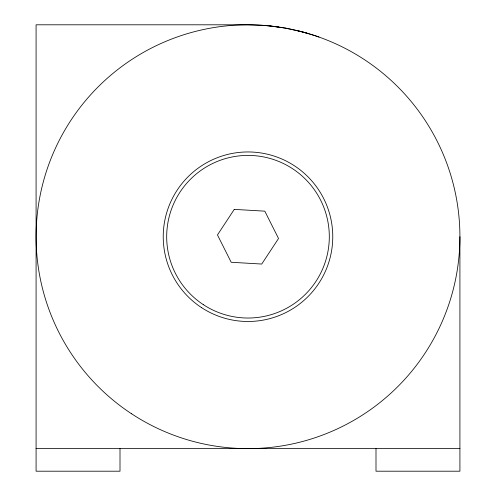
<?xml version="1.0" encoding="UTF-8"?>
<svg xmlns="http://www.w3.org/2000/svg" width="496" height="496" viewBox="0 0 496 496"><rect width="100%" height="100%" fill="white"/><g stroke="black" fill="none" stroke-linecap="round" stroke-linejoin="round"><path stroke-width="0.74" d="M36.084 448.632L459.916 448.632M269.812 25.922L285.808 28.198M278.802 27.051L263.798 25.389L248 24.8L36.084 24.8L36.084 471.2L120.001 471.2L120.001 448.632M285.752 28.191L302.845 32.023L315.016 35.675M297.842 30.746L308.115 33.505M314.991 35.669L318.99 37.045M459.916 236.716L459.916 471.2L375.999 471.2L375.999 448.632M234.267 209.38L217.465 234.943L231.198 262.272L261.733 264.046L278.535 238.489L264.802 211.16L234.267 209.38M131.57 413.782A211.916 211.916 0 0 0 459.556 249.011A211.916 211.916 0 0 0 152.867 47.349A211.916 211.916 0 0 0 131.57 413.782M201.426 307.545A84.766 84.766 0 0 0 332.624 241.633A84.766 84.766 0 0 0 209.951 160.971A84.766 84.766 0 0 0 201.426 307.545M203.329 304.656A81.307 81.307 0 0 0 329.17 241.434A81.307 81.307 0 0 0 211.501 164.058A81.307 81.307 0 0 0 203.329 304.656"/></g></svg>
